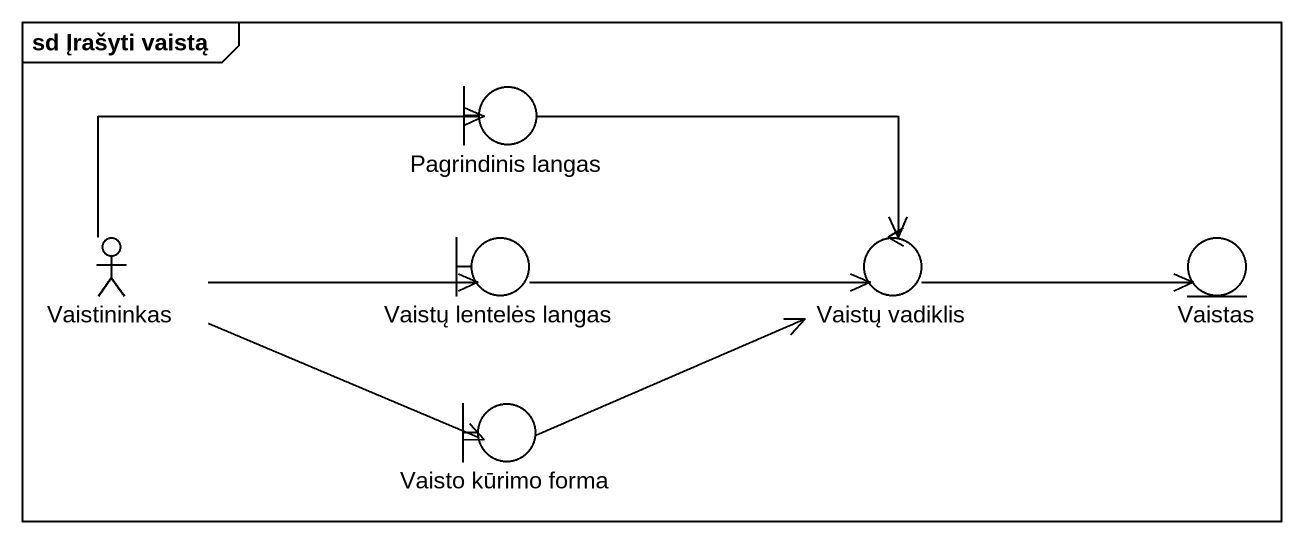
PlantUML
@startuml
mainframe sd Įrašyti vaistą
boundary "Pagrindinis langas" as Pagrindinis_langas
actor Vaistininkas
boundary "Vaistų lentelės langas" as Vaistų_lentelės_langas
control "Vaistų vadiklis" as Vaistų_vadiklis
entity Vaistas
boundary "Vaisto kūrimo forma" as Vaisto_kūrimo_forma
Pagrindinis_langas -right-> Vaistų_vadiklis
Vaistininkas -right-> Pagrindinis_langas
Vaistininkas -right-> Vaistų_lentelės_langas
Vaistininkas -right-> Vaisto_kūrimo_forma
Vaistų_lentelės_langas -right-> Vaistų_vadiklis
Vaistų_vadiklis -right-> Vaistas
Vaisto_kūrimo_forma -right-> Vaistų_vadiklis
@enduml
